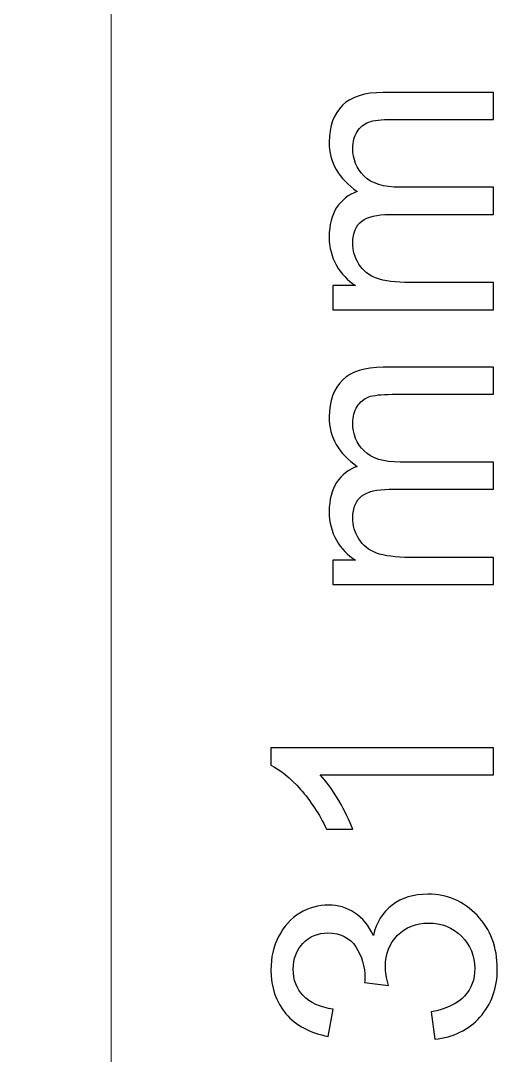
# Model space of a CAD drawing. Header units: millimetres. Extents: x -19.4 to 22.9, y -18.1 to 22.2.
# Drawn here: x 11.99 to 19.6, y -8.82 to 7.71 of the extents above; entities that cross this region are included whole.
import ezdxf

# ---------------------------------------------------------------- set-up
doc = ezdxf.new("R2010")
doc.units = ezdxf.units.MM
doc.header["$MEASUREMENT"] = 0
doc.layers.add('BG_OUTLINE', color=7, linetype='Continuous')

msp = doc.modelspace()

# ---------------------------------------------------------------- linework, layer by layer
at = {"layer": 'BG_OUTLINE', "lineweight": 9}
msp.add_open_spline([(-13.5636, -18.0908), (-13.5636, -18.0908), (13.4366, -18.0908), (13.4366, -18.0908), (13.4366, -18.0908), (13.4366, -18.0908), (13.4366, 12.9092), (13.4366, 12.9092), (13.4366, 12.9092), (13.4366, 12.9092), (-13.5636, 12.9092), (-13.5636, 12.9092), (-13.5636, 12.9092), (-13.5636, 12.9092), (-13.5636, -18.0908), (-13.5636, -18.0908)], degree=3, knots=[0, 0, 0, 0, 0.25, 0.25, 0.25, 0.25, 0.5, 0.5, 0.5, 0.5, 0.75, 0.75, 0.75, 0.75, 1, 1, 1, 1], dxfattribs=at)
at = {"layer": 'BG_OUTLINE'}
for points, knots in [([(19.5335, 3.0897), (19.5335, 3.0897), (16.9727, 3.0897), (16.9727, 3.0897), (16.9727, 3.0897), (16.9727, 3.0897), (16.9727, 3.4774), (16.9727, 3.4774), (16.9727, 3.4774), (16.9727, 3.4774), (17.3316, 3.4774), (17.3316, 3.4774), (17.3316, 3.4774), (17.2065, 3.558), (17.1053, 3.665), (17.0295, 3.7984), (17.0295, 3.7984), (16.953, 3.9317), (16.9143, 4.084), (16.9143, 4.2544), (16.9143, 4.2544), (16.9143, 4.4437), (16.9538, 4.5993), (17.0328, 4.7203), (17.0328, 4.7203), (17.1118, 4.8421), (17.2213, 4.9277), (17.3629, 4.9771), (17.3629, 4.9771), (17.0641, 5.1804), (16.9143, 5.4438), (16.9143, 5.7681), (16.9143, 5.7681), (16.9143, 6.0225), (16.9851, 6.2176), (17.1258, 6.3542), (17.1258, 6.3542), (17.2666, 6.4908), (17.4831, 6.5592), (17.7753, 6.5592), (17.7753, 6.5592), (17.7753, 6.5592), (19.5335, 6.5592), (19.5335, 6.5592), (19.5335, 6.5592), (19.5335, 6.5592), (19.5335, 6.1278), (19.5335, 6.1278), (19.5335, 6.1278), (19.5335, 6.1278), (17.9202, 6.1278), (17.9202, 6.1278), (17.9202, 6.1278), (17.7465, 6.1278), (17.6214, 6.1139), (17.5448, 6.0859), (17.5448, 6.0859), (17.4691, 6.0571), (17.4073, 6.006), (17.3604, 5.9328), (17.3604, 5.9328), (17.3143, 5.8587), (17.2905, 5.7714), (17.2905, 5.6718), (17.2905, 5.6718), (17.2905, 5.4916), (17.3506, 5.3426), (17.4707, 5.2232), (17.4707, 5.2232), (17.5901, 5.1047), (17.7819, 5.0446), (18.0453, 5.0446), (18.0453, 5.0446), (18.0453, 5.0446), (19.5335, 5.0446), (19.5335, 5.0446), (19.5335, 5.0446), (19.5335, 5.0446), (19.5335, 4.6108), (19.5335, 4.6108), (19.5335, 4.6108), (19.5335, 4.6108), (17.8699, 4.6108), (17.8699, 4.6108), (17.8699, 4.6108), (17.6765, 4.6108), (17.5316, 4.5754), (17.4353, 4.5046), (17.4353, 4.5046), (17.339, 4.4338), (17.2905, 4.3186), (17.2905, 4.1573), (17.2905, 4.1573), (17.2905, 4.0354), (17.3226, 3.9227), (17.3876, 3.819), (17.3876, 3.819), (17.4518, 3.7152), (17.5456, 3.6395), (17.6691, 3.5934), (17.6691, 3.5934), (17.7934, 3.5465), (17.972, 3.5235), (18.205, 3.5235), (18.205, 3.5235), (18.205, 3.5235), (19.5335, 3.5235), (19.5335, 3.5235), (19.5335, 3.5235), (19.5335, 3.5235), (19.5335, 3.0897), (19.5335, 3.0897)], [0, 0, 0, 0, 0.0357143, 0.0357143, 0.0357143, 0.0357143, 0.0714286, 0.0714286, 0.0714286, 0.0714286, 0.1071429, 0.1071429, 0.1071429, 0.1071429, 0.1428571, 0.1428571, 0.1428571, 0.1428571, 0.1785714, 0.1785714, 0.1785714, 0.1785714, 0.2142857, 0.2142857, 0.2142857, 0.2142857, 0.25, 0.25, 0.25, 0.25, 0.2857143, 0.2857143, 0.2857143, 0.2857143, 0.3214286, 0.3214286, 0.3214286, 0.3214286, 0.3571429, 0.3571429, 0.3571429, 0.3571429, 0.3928571, 0.3928571, 0.3928571, 0.3928571, 0.4285714, 0.4285714, 0.4285714, 0.4285714, 0.4642857, 0.4642857, 0.4642857, 0.4642857, 0.5, 0.5, 0.5, 0.5, 0.5357143, 0.5357143, 0.5357143, 0.5357143, 0.5714286, 0.5714286, 0.5714286, 0.5714286, 0.6071429, 0.6071429, 0.6071429, 0.6071429, 0.6428571, 0.6428571, 0.6428571, 0.6428571, 0.6785714, 0.6785714, 0.6785714, 0.6785714, 0.7142857, 0.7142857, 0.7142857, 0.7142857, 0.75, 0.75, 0.75, 0.75, 0.7857143, 0.7857143, 0.7857143, 0.7857143, 0.8214286, 0.8214286, 0.8214286, 0.8214286, 0.8571429, 0.8571429, 0.8571429, 0.8571429, 0.8928571, 0.8928571, 0.8928571, 0.8928571, 0.9285714, 0.9285714, 0.9285714, 0.9285714, 0.9642857, 0.9642857, 0.9642857, 0.9642857, 1, 1, 1, 1]), ([(19.5335, -1.2987), (19.5335, -1.2987), (16.9727, -1.2987), (16.9727, -1.2987), (16.9727, -1.2987), (16.9727, -1.2987), (16.9727, -0.911), (16.9727, -0.911), (16.9727, -0.911), (16.9727, -0.911), (17.3316, -0.911), (17.3316, -0.911), (17.3316, -0.911), (17.2065, -0.8304), (17.1053, -0.7234), (17.0295, -0.59), (17.0295, -0.59), (16.953, -0.4567), (16.9143, -0.3044), (16.9143, -0.134), (16.9143, -0.134), (16.9143, 0.0553), (16.9538, 0.2109), (17.0328, 0.3319), (17.0328, 0.3319), (17.1118, 0.4537), (17.2213, 0.5393), (17.3629, 0.5887), (17.3629, 0.5887), (17.0641, 0.792), (16.9143, 1.0554), (16.9143, 1.3797), (16.9143, 1.3797), (16.9143, 1.6341), (16.9851, 1.8292), (17.1258, 1.9658), (17.1258, 1.9658), (17.2666, 2.1024), (17.4831, 2.1708), (17.7753, 2.1708), (17.7753, 2.1708), (17.7753, 2.1708), (19.5335, 2.1708), (19.5335, 2.1708), (19.5335, 2.1708), (19.5335, 2.1708), (19.5335, 1.7394), (19.5335, 1.7394), (19.5335, 1.7394), (19.5335, 1.7394), (17.9202, 1.7394), (17.9202, 1.7394), (17.9202, 1.7394), (17.7465, 1.7394), (17.6214, 1.7255), (17.5448, 1.6975), (17.5448, 1.6975), (17.4691, 1.6687), (17.4073, 1.6176), (17.3604, 1.5444), (17.3604, 1.5444), (17.3143, 1.4703), (17.2905, 1.383), (17.2905, 1.2834), (17.2905, 1.2834), (17.2905, 1.1032), (17.3506, 0.9542), (17.4707, 0.8348), (17.4707, 0.8348), (17.5901, 0.7163), (17.7819, 0.6562), (18.0453, 0.6562), (18.0453, 0.6562), (18.0453, 0.6562), (19.5335, 0.6562), (19.5335, 0.6562), (19.5335, 0.6562), (19.5335, 0.6562), (19.5335, 0.2224), (19.5335, 0.2224), (19.5335, 0.2224), (19.5335, 0.2224), (17.8699, 0.2224), (17.8699, 0.2224), (17.8699, 0.2224), (17.6765, 0.2224), (17.5316, 0.187), (17.4353, 0.1162), (17.4353, 0.1162), (17.339, 0.0454), (17.2905, -0.0698), (17.2905, -0.2311), (17.2905, -0.2311), (17.2905, -0.353), (17.3226, -0.4657), (17.3876, -0.5694), (17.3876, -0.5694), (17.4518, -0.6732), (17.5456, -0.7489), (17.6691, -0.795), (17.6691, -0.795), (17.7934, -0.8419), (17.972, -0.8649), (18.205, -0.8649), (18.205, -0.8649), (18.205, -0.8649), (19.5335, -0.8649), (19.5335, -0.8649), (19.5335, -0.8649), (19.5335, -0.8649), (19.5335, -1.2987), (19.5335, -1.2987)], [0, 0, 0, 0, 0.0357143, 0.0357143, 0.0357143, 0.0357143, 0.0714286, 0.0714286, 0.0714286, 0.0714286, 0.1071429, 0.1071429, 0.1071429, 0.1071429, 0.1428571, 0.1428571, 0.1428571, 0.1428571, 0.1785714, 0.1785714, 0.1785714, 0.1785714, 0.2142857, 0.2142857, 0.2142857, 0.2142857, 0.25, 0.25, 0.25, 0.25, 0.2857143, 0.2857143, 0.2857143, 0.2857143, 0.3214286, 0.3214286, 0.3214286, 0.3214286, 0.3571429, 0.3571429, 0.3571429, 0.3571429, 0.3928571, 0.3928571, 0.3928571, 0.3928571, 0.4285714, 0.4285714, 0.4285714, 0.4285714, 0.4642857, 0.4642857, 0.4642857, 0.4642857, 0.5, 0.5, 0.5, 0.5, 0.5357143, 0.5357143, 0.5357143, 0.5357143, 0.5714286, 0.5714286, 0.5714286, 0.5714286, 0.6071429, 0.6071429, 0.6071429, 0.6071429, 0.6428571, 0.6428571, 0.6428571, 0.6428571, 0.6785714, 0.6785714, 0.6785714, 0.6785714, 0.7142857, 0.7142857, 0.7142857, 0.7142857, 0.75, 0.75, 0.75, 0.75, 0.7857143, 0.7857143, 0.7857143, 0.7857143, 0.8214286, 0.8214286, 0.8214286, 0.8214286, 0.8571429, 0.8571429, 0.8571429, 0.8571429, 0.8928571, 0.8928571, 0.8928571, 0.8928571, 0.9285714, 0.9285714, 0.9285714, 0.9285714, 0.9642857, 0.9642857, 0.9642857, 0.9642857, 1, 1, 1, 1]), ([(19.5335, -3.904), (19.5335, -3.904), (19.5335, -4.3378), (19.5335, -4.3378), (19.5335, -4.3378), (19.5335, -4.3378), (16.7678, -4.3378), (16.7678, -4.3378), (16.7678, -4.3378), (16.8674, -4.4423), (16.967, -4.579), (17.0666, -4.7485), (17.0666, -4.7485), (17.1662, -4.9189), (17.2411, -5.0712), (17.2905, -5.2062), (17.2905, -5.2062), (17.2905, -5.2062), (16.8715, -5.2062), (16.8715, -5.2062), (16.8715, -5.2062), (16.7571, -4.9634), (16.6188, -4.751), (16.4566, -4.5691), (16.4566, -4.5691), (16.2936, -4.388), (16.1364, -4.2588), (15.9841, -4.183), (15.9841, -4.183), (15.9841, -4.183), (15.9841, -3.904), (15.9841, -3.904), (15.9841, -3.904), (15.9841, -3.904), (19.5335, -3.904), (19.5335, -3.904)], [0, 0, 0, 0, 0.1111111, 0.1111111, 0.1111111, 0.1111111, 0.2222222, 0.2222222, 0.2222222, 0.2222222, 0.3333333, 0.3333333, 0.3333333, 0.3333333, 0.4444444, 0.4444444, 0.4444444, 0.4444444, 0.5555556, 0.5555556, 0.5555556, 0.5555556, 0.6666667, 0.6666667, 0.6666667, 0.6666667, 0.7777778, 0.7777778, 0.7777778, 0.7777778, 0.8888889, 0.8888889, 0.8888889, 0.8888889, 1, 1, 1, 1]), ([(18.6001, -8.5575), (18.6001, -8.5575), (18.5424, -8.1237), (18.5424, -8.1237), (18.5424, -8.1237), (18.7886, -8.0735), (18.9655, -7.9887), (19.0742, -7.8693), (19.0742, -7.8693), (19.1828, -7.7492), (19.2372, -7.6035), (19.2372, -7.4314), (19.2372, -7.4314), (19.2372, -7.2273), (19.1664, -7.0544), (19.0248, -6.9137), (19.0248, -6.9137), (18.8832, -6.7737), (18.7079, -6.703), (18.4988, -6.703), (18.4988, -6.703), (18.2996, -6.703), (18.135, -6.768), (18.0058, -6.898), (18.0058, -6.898), (17.8765, -7.0289), (17.8115, -7.1944), (17.8115, -7.3952), (17.8115, -7.3952), (17.8115, -7.4775), (17.828, -7.5796), (17.8601, -7.7014), (17.8601, -7.7014), (17.8601, -7.7014), (17.479, -7.6528), (17.479, -7.6528), (17.479, -7.6528), (17.4823, -7.624), (17.4839, -7.601), (17.4839, -7.5829), (17.4839, -7.5829), (17.4839, -7.3985), (17.4353, -7.2322), (17.339, -7.0841), (17.339, -7.0841), (17.2427, -6.9359), (17.0937, -6.8618), (16.8929, -6.8618), (16.8929, -6.8618), (16.734, -6.8618), (16.6015, -6.9161), (16.4978, -7.024), (16.4978, -7.024), (16.3932, -7.1318), (16.3406, -7.2709), (16.3406, -7.4413), (16.3406, -7.4413), (16.3406, -7.61), (16.3941, -7.7508), (16.4994, -7.8627), (16.4994, -7.8627), (16.6056, -7.9755), (16.7653, -8.048), (16.9777, -8.0801), (16.9777, -8.0801), (16.9777, -8.0801), (16.9003, -8.5138), (16.9003, -8.5138), (16.9003, -8.5138), (16.6089, -8.4612), (16.3834, -8.3402), (16.2237, -8.1525), (16.2237, -8.1525), (16.064, -7.964), (15.9841, -7.7302), (15.9841, -7.4504), (15.9841, -7.4504), (15.9841, -7.2577), (16.0253, -7.0799), (16.1076, -6.9178), (16.1076, -6.9178), (16.1908, -6.7556), (16.3035, -6.6313), (16.4467, -6.5449), (16.4467, -6.5449), (16.59, -6.4593), (16.7414, -6.4157), (16.9028, -6.4157), (16.9028, -6.4157), (17.055, -6.4157), (17.1942, -6.4568), (17.3201, -6.5391), (17.3201, -6.5391), (17.4452, -6.6215), (17.5448, -6.7425), (17.6189, -6.903), (17.6189, -6.903), (17.6666, -6.6939), (17.7671, -6.5317), (17.9193, -6.4157), (17.9193, -6.4157), (18.0708, -6.3004), (18.2609, -6.2428), (18.4889, -6.2428), (18.4889, -6.2428), (18.7976, -6.2428), (19.0594, -6.3548), (19.2742, -6.5803), (19.2742, -6.5803), (19.4891, -6.805), (19.5961, -7.0898), (19.5961, -7.4339), (19.5961, -7.4339), (19.5961, -7.7442), (19.5039, -8.0019), (19.3187, -8.2068), (19.3187, -8.2068), (19.1343, -8.4118), (18.8947, -8.5287), (18.6001, -8.5575)], [0, 0, 0, 0, 0.0333333, 0.0333333, 0.0333333, 0.0333333, 0.0666667, 0.0666667, 0.0666667, 0.0666667, 0.1, 0.1, 0.1, 0.1, 0.1333333, 0.1333333, 0.1333333, 0.1333333, 0.1666667, 0.1666667, 0.1666667, 0.1666667, 0.2, 0.2, 0.2, 0.2, 0.2333333, 0.2333333, 0.2333333, 0.2333333, 0.2666667, 0.2666667, 0.2666667, 0.2666667, 0.3, 0.3, 0.3, 0.3, 0.3333333, 0.3333333, 0.3333333, 0.3333333, 0.3666667, 0.3666667, 0.3666667, 0.3666667, 0.4, 0.4, 0.4, 0.4, 0.4333333, 0.4333333, 0.4333333, 0.4333333, 0.4666667, 0.4666667, 0.4666667, 0.4666667, 0.5, 0.5, 0.5, 0.5, 0.5333333, 0.5333333, 0.5333333, 0.5333333, 0.5666667, 0.5666667, 0.5666667, 0.5666667, 0.6, 0.6, 0.6, 0.6, 0.6333333, 0.6333333, 0.6333333, 0.6333333, 0.6666667, 0.6666667, 0.6666667, 0.6666667, 0.7, 0.7, 0.7, 0.7, 0.7333333, 0.7333333, 0.7333333, 0.7333333, 0.7666667, 0.7666667, 0.7666667, 0.7666667, 0.8, 0.8, 0.8, 0.8, 0.8333333, 0.8333333, 0.8333333, 0.8333333, 0.8666667, 0.8666667, 0.8666667, 0.8666667, 0.9, 0.9, 0.9, 0.9, 0.9333333, 0.9333333, 0.9333333, 0.9333333, 0.9666667, 0.9666667, 0.9666667, 0.9666667, 1, 1, 1, 1])]:
    msp.add_open_spline(points, degree=3, knots=knots, dxfattribs=at)

doc.saveas('drawing.dxf')
